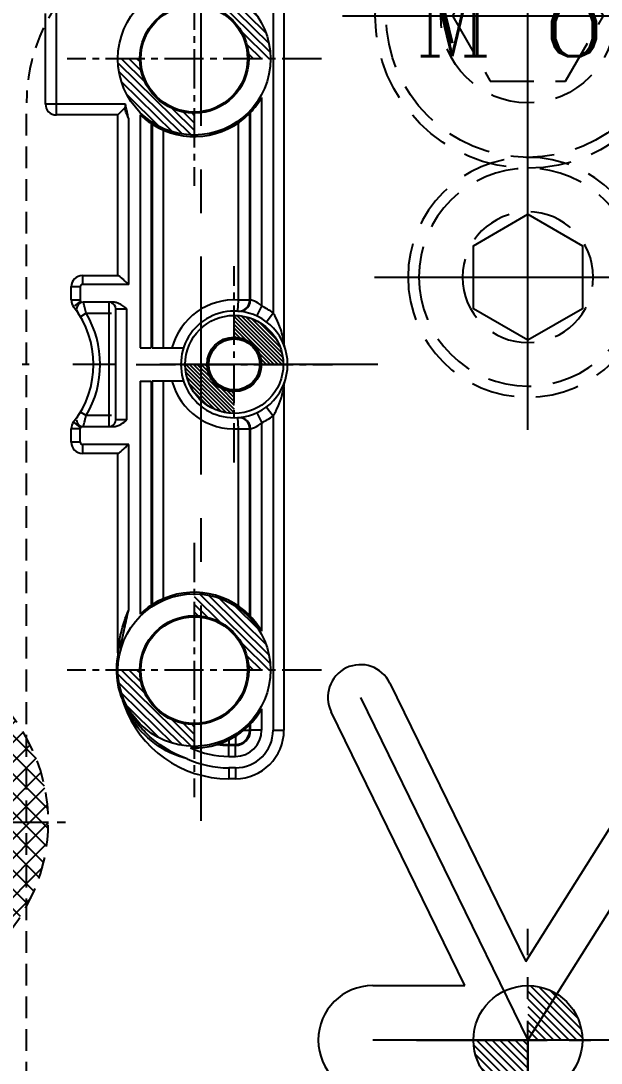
# Model space of a CAD drawing. Header units: millimetres. Extents: x 25970 to 27273, y -22508 to -21586.
# Drawn here: x 26555.35 to 26581.97, y -21788.79 to -21740.97 of the extents above; entities that cross this region are included whole.
import ezdxf

# ---------------------------------------------------------------- set-up
doc = ezdxf.new("R2010")
doc.units = ezdxf.units.MM
doc.header["$LTSCALE"] = 8
for name, pattern in [('CENTER', [2, 1.25, -0.25, 0.25, -0.25]), ('CENTER2', [1.125, 0.75, -0.125, 0.125, -0.125]), ('HIDDEN', [0.375, 0.25, -0.125]), ('HIDDEN2', [0.1875, 0.125, -0.0625])]:
    doc.linetypes.add(name, pattern=pattern)
for name, color, linetype in [('Cav-cor', 30, 'Continuous'), ('CL', 1, 'Continuous'), ('PIN', 5, 'Continuous'), ('SCREW', 52, 'HIDDEN'), ('SP', 3, 'Continuous'), ('WT', 4, 'Continuous')]:
    doc.layers.add(name, color=color, linetype=linetype)
doc.layers.add('dim', color=3, linetype='Continuous', lineweight=15)
doc.styles.add('ROMANC', font='RomanC.ttf', dxfattribs={"width": 0.8, "height": 7})

# ---------------------------------------------------------------- blocks, each defined once
blk = doc.blocks.new('20130710.090407')
at = {"layer": 'SCREW', "linetype": 'CENTER', "ltscale": 0.15}
for p, q in [((0, -7.042), (0, 7.042)), ((-7, 0), (7, 0))]:
    blk.add_line(p, q, dxfattribs=at)
at = {"layer": 'SCREW', "linetype": 'HIDDEN', "ltscale": 0.4}
blk.add_lwpolyline([(-1.443, 2.5), (-2.887, 0), (-1.443, -2.5), (1.443, -2.5), (2.887, 0), (1.443, 2.5)], close=True, dxfattribs=at)
for radius in [5.5, 5, 3]:
    blk.add_circle((0, 0), radius, dxfattribs=at)
at = {"layer": 'dim', "style": 'ROMANC', "width": 0.8}
blk.add_text('M6', height=3.1716, dxfattribs=at).set_placement((-2.885, -1.703))
blk = doc.blocks.new('20130710.090411')
at = {"layer": 'SP', "color": 145, "linetype": 'CENTER', "ltscale": 0.25}
for p, q in [((0, 15), (0, -15)), ((-15, 0), (15, 0))]:
    blk.add_line(p, q, dxfattribs=at)
at = {"layer": 'SP', "color": 145, "linetype": 'HIDDEN', "ltscale": 0.5}
for radius in [12.5, 11.5]:
    blk.add_circle((0, 0), radius, dxfattribs=at)
at = {"layer": 'SCREW'}
blk.add_blockref('20130710.090407', (0, 0), dxfattribs=at)
blk = doc.blocks.new('cb_8')
at = {"linetype": 'HIDDEN'}
blk.add_circle((0, 0), 7, dxfattribs=at)
at = {"layer": 'SCREW', "linetype": 'CENTER2', "ltscale": 5}
for p, q in [((0, -8.5), (0, 8.5)), ((-8.5, 0), (8.5, 0))]:
    blk.add_line(p, q, dxfattribs=at)
at = {"layer": 'SCREW'}
blk.add_lwpolyline([(-1.732, 3), (-3.464, 0), (-1.732, -3), (1.732, -3), (3.464, 0), (1.732, 3)], close=True, dxfattribs=at)
for radius in [6.5, 4]:
    blk.add_circle((0, 0), radius, dxfattribs=at)
at = {"layer": 'dim', "style": 'ROMANC', "width": 0.8}
blk.add_text('M 8', height=4.1865, dxfattribs=at).set_placement((-5.202, -1.858))
blk = doc.blocks.new('20100512.182342')
at = {"linetype": 'HIDDEN'}
blk.add_circle((0, 0), 5.5, dxfattribs=at)
at = {"layer": 'SCREW', "linetype": 'CENTER', "ltscale": 5}
for p, q in [((0, -7.042), (0, 7.042)), ((-7, 0), (7, 0))]:
    blk.add_line(p, q, dxfattribs=at)
at = {"layer": 'SCREW', "linetype": 'Continuous'}
blk.add_lwpolyline([(-1.443, 2.5), (-2.887, 0), (-1.443, -2.5), (1.443, -2.5), (2.887, 0), (1.443, 2.5)], close=True, dxfattribs=at)
at = {"layer": 'SCREW'}
for radius in [5, 3]:
    blk.add_circle((0, 0), radius, dxfattribs=at)
blk = doc.blocks.new('20150513.114820')
at = {"layer": 'WT', "linetype": 'Continuous'}
h = blk.add_hatch(dxfattribs=at)
h.set_pattern_fill('ANSI37', color=125, scale=5, angle=270, style=0)
h.set_pattern_definition([(315, (23425.0146, -23957.4168), (0.441941738, 0.441941738), []), (45, (23425.0146, -23957.4168), (-0.441941738, 0.441941738), [])])
h.paths.add_polyline_path([(8, 0), (5.5, 0, 1), (-5.5, 0), (-8, 0, -1)])
h.paths.add_polyline_path([(-8, 0), (-5.5, 0, 0.414214), (0, -5.5, 0.414214), (5.5, 0), (8, 0, -0.414214), (0, -8, -0.414214)])
at = {"layer": 'WT', "color": 125, "linetype": 'CENTER2', "ltscale": 0.4}
for p, q in [((0, 8.788), (0, -8.788)), ((8.788, 0), (-8.788, 0))]:
    blk.add_line(p, q, dxfattribs=at)
at = {"layer": 'WT', "color": 125, "linetype": 'HIDDEN2'}
for radius in [8, 5.5, 4]:
    blk.add_circle((0, 0), radius, dxfattribs=at)

msp = doc.modelspace()

# ---------------------------------------------------------------- hatches: boundary and pattern name
at = {"layer": 'PIN', "linetype": 'Continuous'}
h = msp.add_hatch(dxfattribs=at)
h.set_pattern_fill('ANSI31', color=74, scale=2, angle=90.5, style=0)
h.set_pattern_definition([(135.5, (26309.2903, -22041.76735), (-0.17522732, -0.17831261), [])])
h.paths.add_polyline_path([(26563.301, -21739.208), (26563.301, -21740.208, -0.414214), (26565.801, -21742.708), (26566.801, -21742.708, 0.414214)])
h.paths.add_polyline_path([(26560.801, -21742.708), (26559.801, -21742.708, 0.414214), (26563.301, -21746.208), (26563.301, -21745.208, -0.414214)])
h = msp.add_hatch(dxfattribs=at)
h.set_pattern_fill('ANSI31', color=135, angle=90, style=0)
h.set_pattern_definition([(135, (26330.42827, -22062.36112), (-0.088388348, -0.088388348), [])])
h.paths.add_polyline_path([(26565.137, -21754.483, -0.414214), (26567.387, -21756.733), (26566.387, -21756.733, 0.414214), (26565.137, -21755.483)])
h.paths.add_polyline_path([(26562.887, -21756.733), (26563.887, -21756.733, 0.414214), (26565.137, -21757.983), (26565.137, -21758.983, -0.414214)])
h = msp.add_hatch(dxfattribs=at)
h.set_pattern_fill('ANSI31', color=74, scale=2, angle=90.5, style=0)
h.set_pattern_definition([(135.5, (26309.2903, -22069.81735), (-0.17522732, -0.17831261), [])])
h.paths.add_polyline_path([(26563.301, -21767.258), (26563.301, -21768.258, -0.414214), (26565.801, -21770.758), (26566.801, -21770.758, 0.414214)])
h.paths.add_polyline_path([(26560.801, -21770.758), (26559.801, -21770.758, 0.414214), (26563.301, -21774.258), (26563.301, -21773.258, -0.414214)])
h = msp.add_hatch(dxfattribs=at)
h.set_pattern_fill('ANSI31', color=161, scale=2, angle=90, style=0)
h.set_pattern_definition([(135, (26783.88949, -21801.97232), (-0.1767767, -0.1767767), [])])
h.paths.add_polyline_path([(26578.607, -21787.733), (26576.107, -21787.733, 0.414214), (26578.607, -21790.233)])
h.paths.add_polyline_path([(26578.607, -21785.233), (26578.607, -21787.733), (26581.107, -21787.733, 0.414214)])

# ---------------------------------------------------------------- linework, layer by layer
at = {"linetype": 'HIDDEN2'}
msp.add_lwpolyline([(26597.607, -21836.733), (26563.607, -21836.733, -0.414214), (26555.607, -21828.733), (26555.607, -21744.733, -0.414214), (26563.607, -21736.733), (26597.607, -21736.733, -0.414214), (26605.607, -21744.733), (26605.607, -21828.733, -0.414214)], format="xyb", close=True, dxfattribs=at)
at = {"layer": 'Cav-cor', "color": 241}
for p, q in [((26556.977, -21745.288), (26556.977, -21740.127)), ((26566.918, -21739.954), (26566.918, -21754.371)), ((26567.418, -21739.954), (26567.418, -21755.722)), ((26556.478, -21744.788), (26556.478, -21740.627)), ((26566.395, -21754.055), (26566.395, -21744.489)), ((26560.144, -21744.788), (26556.478, -21744.788)), ((26560.105, -21744.98), (26559.797, -21745.288)), ((26559.797, -21745.288), (26556.977, -21745.288)), ((26559.797, -21752.653), (26559.797, -21745.288)), ((26560.297, -21753.061), (26560.297, -21745.468)), ((26560.82, -21745.279), (26560.82, -21755.968)), ((26565.848, -21753.781), (26565.848, -21745.209)), ((26565.885, -21753.784), (26565.885, -21745.171)), ((26561.33, -21745.684), (26561.33, -21755.968)), ((26561.367, -21745.708), (26561.367, -21755.968)), ((26561.876, -21745.981), (26561.876, -21755.968)), ((26565.339, -21753.781), (26565.339, -21745.639)), ((26558.171, -21752.653), (26558.171, -21753.061)), ((26558.171, -21752.653), (26559.797, -21752.653)), ((26557.661, -21753.776), (26557.661, -21753.163)), ((26557.661, -21753.163), (26558.069, -21753.163)), ((26558.069, -21753.163), (26558.069, -21753.776)), ((26560.297, -21753.061), (26558.171, -21753.061)), ((26557.661, -21753.776), (26558.069, -21753.776)), ((26557.831, -21754.043), (26558.091, -21753.839)), ((26559.574, -21753.877), (26558.213, -21753.877)), ((26559.395, -21759.589), (26559.395, -21753.894)), ((26565.304, -21754.29), (26565.339, -21753.781)), ((26565.848, -21753.781), (26565.339, -21753.781)), ((26566.178, -21754.517), (26566.395, -21754.055)), ((26558.342, -21754.387), (26558.079, -21754.543)), ((26558.342, -21754.387), (26559.512, -21754.387)), ((26559.701, -21759.283), (26559.701, -21754.183)), ((26559.701, -21754.183), (26560.211, -21754.183)), ((26560.211, -21759.283), (26560.211, -21754.183)), ((26566.611, -21754.778), (26566.918, -21754.371)), ((26560.82, -21755.968), (26561.33, -21755.968)), ((26561.367, -21755.968), (26562.812, -21755.968)), ((26560.82, -21757.498), (26560.82, -21768.191)), ((26560.82, -21757.498), (26561.33, -21757.498)), ((26561.33, -21757.498), (26561.33, -21767.782)), ((26561.367, -21757.498), (26561.367, -21767.757)), ((26562.812, -21757.498), (26561.367, -21757.498)), ((26561.876, -21757.498), (26561.876, -21767.484)), ((26567.418, -21757.743), (26567.418, -21773.512)), ((26558.342, -21759.079), (26558.079, -21758.922)), ((26566.611, -21758.687), (26566.918, -21759.095)), ((26558.091, -21759.626), (26557.769, -21759.374)), ((26559.512, -21759.079), (26558.342, -21759.079)), ((26560.211, -21759.283), (26559.701, -21759.283)), ((26565.339, -21759.684), (26565.304, -21759.175)), ((26566.178, -21758.948), (26566.395, -21759.41)), ((26566.918, -21759.095), (26566.918, -21773.512)), ((26557.661, -21760.303), (26557.661, -21759.689)), ((26558.069, -21759.689), (26557.661, -21759.689)), ((26558.069, -21760.303), (26558.069, -21759.689)), ((26558.213, -21759.589), (26559.574, -21759.589)), ((26565.339, -21767.826), (26565.339, -21759.684)), ((26565.339, -21759.684), (26565.848, -21759.684)), ((26565.848, -21768.256), (26565.848, -21759.684)), ((26565.885, -21768.294), (26565.885, -21759.681)), ((26566.395, -21768.976), (26566.395, -21759.41)), ((26558.069, -21760.303), (26557.661, -21760.303)), ((26558.171, -21760.405), (26558.171, -21760.813)), ((26560.297, -21760.405), (26558.171, -21760.405)), ((26559.797, -21760.813), (26558.171, -21760.813)), ((26559.797, -21769.973), (26559.797, -21760.813)), ((26560.297, -21767.997), (26560.297, -21760.405)), ((26572.276, -21771.35), (26578.514, -21784.123)), ((26570.928, -21772.008), (26578.607, -21787.733)), ((26578.514, -21784.123), (26586.199, -21771.896)), ((26566.395, -21773.512), (26566.395, -21772.539)), ((26575.717, -21785.233), (26569.58, -21772.667)), ((26565.848, -21773.512), (26565.848, -21773.259)), ((26565.885, -21773.512), (26565.885, -21773.221)), ((26578.607, -21787.733), (26587.892, -21772.96)), ((26565.573, -21773.512), (26565.848, -21773.512)), ((26566.395, -21773.512), (26565.885, -21773.512)), ((26566.918, -21773.512), (26567.418, -21773.512)), ((26564.882, -21773.958), (26564.882, -21774.172)), ((26564.882, -21774.172), (26565.188, -21774.172)), ((26564.882, -21774.718), (26564.882, -21774.208)), ((26564.882, -21774.208), (26565.188, -21774.208)), ((26565.188, -21773.788), (26565.188, -21774.172)), ((26565.188, -21774.718), (26565.188, -21774.208)), ((26564.882, -21774.718), (26565.188, -21774.718)), ((26564.882, -21775.241), (26564.882, -21775.741)), ((26565.188, -21775.241), (26564.882, -21775.241)), ((26565.188, -21775.241), (26565.188, -21775.741)), ((26565.188, -21775.741), (26564.882, -21775.741)), ((26571.49, -21785.233), (26575.717, -21785.233)), ((26655.777, -21787.733), (26571.49, -21787.733)), ((26578.607, -21787.733), (26578.607, -21801.029))]:
    msp.add_line(p, q, dxfattribs=at)
for centre, radius in [((26563.301, -21742.708), 2.448), ((26565.137, -21756.733), 1.173), ((26563.301, -21770.758), 2.448)]:
    msp.add_circle(centre, radius, dxfattribs=at)
for centre, radius, start, end in [((26563.301, -21742.708), 3.57, 316.3655, 330.0575), ((26556.977, -21744.788), 0.5, 180, 270), ((26563.301, -21742.708), 3.57, 225.9825, 236.4731), ((26563.301, -21742.708), 3.57, 237.1799, 315.5148), ((26558.171, -21753.163), 0.51, 90, 180), ((26558.171, -21753.163), 0.102, 90, 180), ((26558.171, -21753.776), 0.51, 180, 218.0722), ((26554.397, -21756.733), 4.284, 321.9278, 38.0722), ((26558.213, -21754.183), 0.306, 90, 213.749), ((26558.171, -21753.776), 0.102, 180, 218.0722), ((26554.397, -21756.733), 4.692, 37.3062, 38.0722), ((26541.4, -21758.378), 17.405, 14.4906, 14.9312), ((26538.9, -21759.016), 19.986, 13.7873, 14.4674), ((26559.395, -21754.183), 0.306, 0, 67.5), ((26565.137, -21756.733), 2.958, 86.0986, 165.0118), ((26565.338, -21753.782), 0.51, 266.1726, 0.0046), ((26565.375, -21753.784), 0.51, 303.2522, 359.9993), ((26565.137, -21756.733), 2.958, 52.9912, 64.8418), ((26539.513, -21758.868), 19.355, 13.3886, 13.7968), ((26554.397, -21756.733), 4.59, 329.2621, 30.7379), ((26565.137, -21756.733), 2.448, 86.0986, 273.9014), ((26565.137, -21756.733), 2.448, 274.6174, 85.3826), ((26564.884, -21755.716), 2.439, 29.0339, 33.4864), ((26562.43, -21756.628), 5.069, 10.2978, 11.6511), ((26565.137, -21756.733), 2.958, 194.9882, 273.9014), ((26562.549, -21756.861), 4.949, 348.1314, 349.7228), ((26558.171, -21759.689), 0.51, 141.9278, 180), ((26558.213, -21759.283), 0.306, 178.4148, 270), ((26558.213, -21759.283), 0.306, 146.251, 162.8368), ((26538.39, -21754.324), 20.511, 345.8527, 346.2507), ((26539.645, -21754.629), 19.219, 346.244, 346.6121), ((26559.395, -21759.283), 0.306, 292.5, 0), ((26565.338, -21759.684), 0.51, 359.9954, 93.8274), ((26565.375, -21759.681), 0.51, 0.0017, 56.7496), ((26565.137, -21756.733), 2.958, 295.1582, 307.0088), ((26564.883, -21757.748), 2.44, 326.5148, 330.9827), ((26558.171, -21759.689), 0.102, 141.9278, 180), ((26554.397, -21756.733), 4.692, 321.9278, 322.6941), ((26558.171, -21760.303), 0.51, 180, 270), ((26558.171, -21760.303), 0.102, 180, 270), ((26563.301, -21770.758), 3.57, 44.4852, 122.8201), ((26563.301, -21770.758), 3.57, 123.5269, 134.0351), ((26563.301, -21770.758), 3.57, 29.9425, 43.6345), ((26567.261, -21770.699), 7.498, 170.0711, 173.4413), ((26567.514, -21770.729), 7.754, 173.43, 174.4056), ((26563.301, -21770.758), 3.57, 162.3471, 163.6499), ((26563.301, -21770.758), 3.57, 170.1133, 217.4161), ((26570.928, -21772.008), 1.5, 26.0302, 206.0302), ((26563.977, -21770.715), 4.217, 202.4376, 211.8106), ((26564.882, -21770.656), 5.085, 199.1638, 270), ((26563.301, -21770.758), 3.57, 316.3655, 330.0575), ((26563.301, -21770.758), 3.57, 267.3518, 315.5148), ((26565.188, -21773.512), 2.229, 270, 0), ((26565.188, -21773.512), 1.73, 270, 0), ((26565.188, -21773.512), 1.206, 270, 0), ((26565.188, -21773.512), 0.697, 270, 0), ((26565.188, -21773.512), 0.66, 270, 0), ((26564.882, -21770.656), 3.553, 261.4467, 270), ((26564.882, -21770.656), 3.516, 262.6848, 270), ((26564.882, -21770.656), 4.063, 244.547, 270), ((26564.882, -21770.656), 4.586, 245.3807, 270), ((26571.49, -21787.733), 2.5, 90, 270)]:
    msp.add_arc(centre, radius, start, end, dxfattribs=at)
for points, knots in [([(26560.105, -21744.98), (26560.128, -21744.957), (26560.159, -21744.891), (26560.151, -21744.822), (26560.144, -21744.788)], [0, 0, 0, 0, 0.490546, 1, 1, 1, 1]), ([(26560.297, -21753.061), (26560.246, -21753.015), (26560.147, -21752.927), (26560.026, -21752.82), (26559.936, -21752.745), (26559.88, -21752.699), (26559.835, -21752.669), (26559.808, -21752.653), (26559.797, -21752.653)], [0, 0, 0, 0, 0.316216, 0.613799, 0.746955, 0.861857, 0.949502, 1, 1, 1, 1]), ([(26560.211, -21754.183), (26560.09, -21754.089), (26559.925, -21753.961), (26559.729, -21753.897), (26559.679, -21753.887)], [0, 0, 0, 0, 0.749712, 1, 1, 1, 1]), ([(26566.395, -21754.055), (26566.298, -21753.964), (26566.135, -21753.848), (26565.946, -21753.794), (26565.885, -21753.784)], [0, 0, 0, 0, 0.682395, 1, 1, 1, 1]), ([(26567.269, -21755.123), (26567.252, -21755.073), (26567.182, -21754.87), (26567.095, -21754.674), (26567.016, -21754.533)], [0, 0, 0, 0, 0.246633, 1, 1, 1, 1]), ([(26567.395, -21755.604), (26567.387, -21755.565), (26567.351, -21755.403), (26567.307, -21755.243), (26567.269, -21755.123)], [0, 0, 0, 0, 0.242061, 1, 1, 1, 1]), ([(26567.282, -21758.299), (26567.293, -21758.264), (26567.335, -21758.125), (26567.369, -21757.984), (26567.391, -21757.878)], [0, 0, 0, 0, 0.255373, 1, 1, 1, 1]), ([(26567.017, -21758.932), (26567.045, -21758.881), (26567.15, -21758.677), (26567.231, -21758.462), (26567.282, -21758.299)], [0, 0, 0, 0, 0.2538, 1, 1, 1, 1]), ([(26558.213, -21759.589), (26558.215, -21759.588), (26558.214, -21759.58), (26558.22, -21759.569), (26558.224, -21759.547), (26558.232, -21759.518), (26558.242, -21759.481), (26558.258, -21759.42), (26558.27, -21759.371), (26558.279, -21759.337)], [0, 0, 0, 0, 0.017502, 0.069369, 0.154682, 0.2715, 0.417481, 0.589715, 1, 1, 1, 1]), ([(26565.885, -21759.681), (26565.946, -21759.671), (26566.135, -21759.617), (26566.298, -21759.501), (26566.395, -21759.41)], [0, 0, 0, 0, 0.317552, 1, 1, 1, 1]), ([(26559.797, -21760.813), (26559.808, -21760.813), (26559.835, -21760.796), (26559.88, -21760.766), (26559.936, -21760.72), (26560.026, -21760.645), (26560.147, -21760.538), (26560.246, -21760.45), (26560.297, -21760.405)], [0, 0, 0, 0, 0.050494, 0.138146, 0.253055, 0.386215, 0.683789, 1, 1, 1, 1]), ([(26559.874, -21769.406), (26559.895, -21769.286), (26559.992, -21768.806), (26560.143, -21768.334), (26560.297, -21767.999)], [0, 0, 0, 0, 0.247088, 1, 1, 1, 1]), ([(26559.899, -21769.676), (26559.987, -21769.402), (26560.111, -21768.839), (26560.227, -21768.276), (26560.297, -21767.997)], [0, 0, 0, 0, 0.499933, 1, 1, 1, 1]), ([(26562.972, -21774.824), (26562.445, -21774.69), (26561.436, -21774.218), (26560.679, -21773.399), (26560.394, -21772.94)], [0, 0, 0, 0, 0.501586, 1, 1, 1, 1]), ([(26562.972, -21774.824), (26562.47, -21774.655), (26561.757, -21774.262), (26560.969, -21773.547), (26560.627, -21773.138), (26560.466, -21772.927)], [0, 0, 0, 0, 0.499064, 0.749524, 1, 1, 1, 1])]:
    msp.add_open_spline(points, degree=3, knots=knots, dxfattribs=at)
for points in [[(26560.297, -21745.468), (26560.224, -21745.309), (26560.161, -21745.146), (26560.105, -21744.98)], [(26560.297, -21745.468), (26560.241, -21745.243), (26560.193, -21745.015), (26560.144, -21744.788)], [(26559.679, -21753.887), (26559.645, -21753.88), (26559.609, -21753.877), (26559.574, -21753.877)], [(26565.335, -21754.293), (26565.444, -21754.301), (26565.563, -21754.271), (26565.655, -21754.211)], [(26567.451, -21755.932), (26567.428, -21755.865), (26567.418, -21755.793), (26567.418, -21755.722)], [(26567.418, -21757.743), (26567.418, -21757.672), (26567.428, -21757.6), (26567.451, -21757.533)], [(26559.948, -21759.47), (26560.041, -21759.415), (26560.126, -21759.348), (26560.211, -21759.283)], [(26565.335, -21759.173), (26565.444, -21759.164), (26565.563, -21759.194), (26565.655, -21759.254)], [(26559.574, -21759.589), (26559.705, -21759.589), (26559.836, -21759.536), (26559.948, -21759.47)], [(26559.797, -21769.973), (26559.797, -21770.031), (26559.794, -21770.088), (26559.784, -21770.145)], [(26560.013, -21772.147), (26560.037, -21772.205), (26560.058, -21772.265), (26560.079, -21772.325)]]:
    msp.add_open_spline(points, degree=3, dxfattribs=at)
at = {"layer": 'CL', "color": 6, "linetype": 'CENTER'}
for p, q in [((26563.607, -21735.789), (26563.607, -21777.676)), ((26571.728, -21756.733), (26555.413, -21756.733))]:
    msp.add_line(p, q, dxfattribs=at)
at = {"layer": 'PIN', "color": 74, "linetype": 'CENTER2', "ltscale": 0.3}
for p, q in [((26563.301, -21736.876), (26563.301, -21748.539)), ((26569.133, -21742.708), (26557.47, -21742.708)), ((26563.301, -21764.926), (26563.301, -21776.589)), ((26569.133, -21770.758), (26557.47, -21770.758))]:
    msp.add_line(p, q, dxfattribs=at)
at = {"layer": 'PIN', "color": 135, "linetype": 'CENTER2', "ltscale": 0.3}
for p, q in [((26565.137, -21761.233), (26565.137, -21752.233)), ((26560.637, -21756.733), (26569.637, -21756.733))]:
    msp.add_line(p, q, dxfattribs=at)
at = {"layer": 'PIN', "color": 161, "linetype": 'CENTER2'}
for p, q in [((26578.607, -21792.842), (26578.607, -21782.623)), ((26573.498, -21787.733), (26583.717, -21787.733))]:
    msp.add_line(p, q, dxfattribs=at)
at = {"layer": 'PIN', "color": 74, "linetype": 'Continuous'}
for centre, radius in [((26563.301, -21742.708), 3.5), ((26563.301, -21742.708), 2.5), ((26563.301, -21770.758), 3.5), ((26563.301, -21770.758), 2.5)]:
    msp.add_circle(centre, radius, dxfattribs=at)
at = {"layer": 'PIN', "color": 135}
for radius in [2.25, 1.25]:
    msp.add_circle((26565.137, -21756.733), radius, dxfattribs=at)
at = {"layer": 'PIN', "color": 161, "linetype": 'Continuous'}
msp.add_circle((26578.607, -21787.733), 2.5, dxfattribs=at)

# ---------------------------------------------------------------- block references
at = {"linetype": 'Continuous', "xscale": -1, "rotation": -90}
msp.add_blockref('20100512.182342', (26578.607, -21752.733), dxfattribs=at)
at = {"layer": 'SCREW'}
msp.add_blockref('cb_8', (26578.607, -21740.733), dxfattribs=at)
at = {"layer": 'SP'}
msp.add_blockref('20130710.090411', (26541.607, -21730.733), dxfattribs=at)
at = {"layer": 'WT', "xscale": -1, "rotation": 90}
msp.add_blockref('20150513.114820', (26548.607, -21777.733), dxfattribs=at)

doc.saveas('drawing.dxf')
